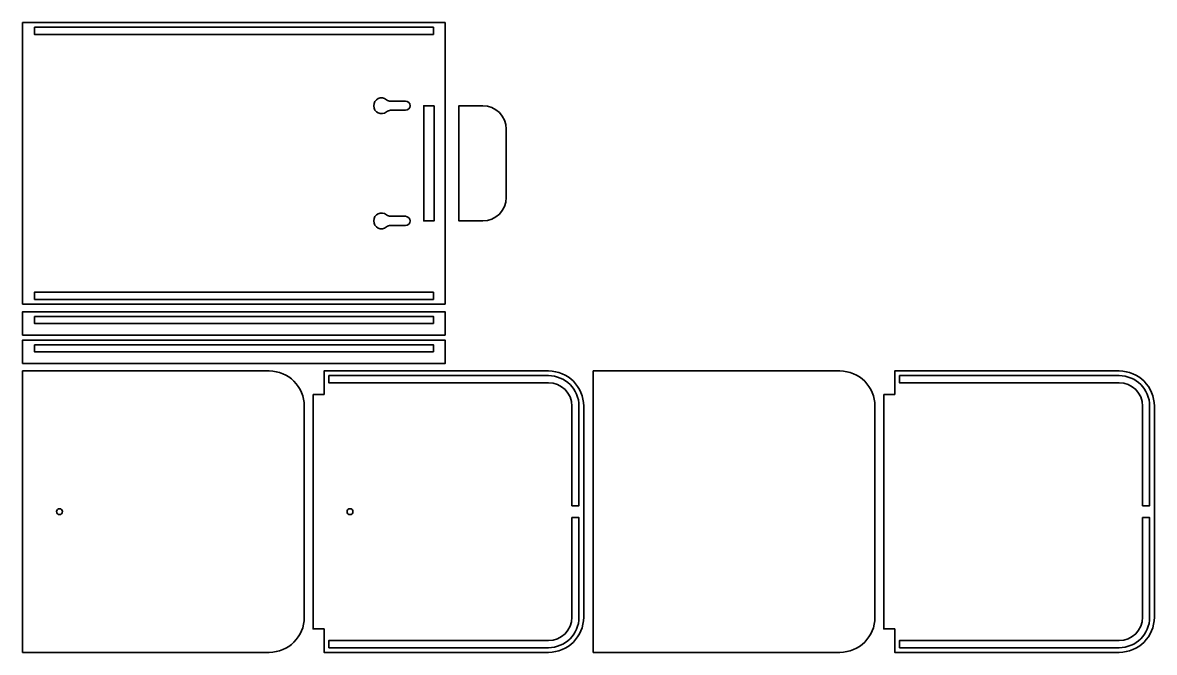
# Model space of a CAD drawing. Extents: x -868 to 868, y -496 to 471.
import ezdxf

# ---------------------------------------------------------------- set-up
doc = ezdxf.new("R2010")
doc.units = 0
doc.header["$MEASUREMENT"] = 0
doc.layers.add('Make2D', color=7, linetype='Continuous', lineweight=0)

msp = doc.modelspace()

# ---------------------------------------------------------------- linework, layer by layer
at = {"layer": 'Make2D', "color": 18, "lineweight": 35, "true_color": 0x000000}
for points in [[(-219.9, 65.3), (-219.9, 444.8), (-219.9, 471), (-867.9, 471), (-867.9, 444.8), (-867.9, 65.3), (-867.9, 39), (-219.9, 39)], [(-849.9, 463.8), (-849.9, 453), (-237.9, 453), (-237.9, 463.8)], [(-236.9, 343.4), (-252.7, 343.4), (-252.7, 166.6), (-236.9, 166.6)], [(-849.9, 46.2), (-849.9, 57), (-237.9, 57), (-237.9, 46.2)], [(-867.9, -8.7), (-867.9, 27.3), (-219.9, 27.3), (-219.9, -8.7)], [(-849.9, 20.1), (-849.9, 9.3), (-237.9, 9.3), (-237.9, 20.1)], [(-867.9, -52.3), (-867.9, -16.3), (-219.9, -16.3), (-219.9, -52.3)], [(-849.9, -23.5), (-849.9, -34.3), (-237.9, -34.3), (-237.9, -23.5)]]:
    msp.add_lwpolyline(points, close=True, dxfattribs=at)
for centre in [(-811.3, -279.7), (-365.8, -279.7)]:
    msp.add_circle(centre, 4.5, dxfattribs=at)
for points, knots in [([(-280.7, 336.4), (-276.8, 336.4), (-273.7, 339.6), (-273.7, 343.4), (-273.7, 347.3), (-276.8, 350.5), (-280.7, 350.5), (-288.3, 350.5), (-295.9, 350.5), (-303.5, 350.5), (-305.9, 350.5), (-307.8, 351.1), (-309.7, 352.7), (-317.5, 359.3), (-329.5, 353.7), (-329.5, 343.4), (-329.5, 333.2), (-317.5, 327.6), (-309.7, 334.2), (-307.8, 335.7), (-305.9, 336.4), (-303.5, 336.4), (-295.9, 336.4), (-288.3, 336.4), (-280.7, 336.4)], [0, 0, 0, 0, 1, 1, 1, 2, 2, 2, 3, 3, 3, 4, 4, 4, 5, 5, 5, 6, 6, 6, 7, 7, 7, 8, 8, 8, 8]), ([(-126.1, 202.6), (-126.1, 237.6), (-126.1, 272.5), (-126.1, 307.4), (-126.1, 327.3), (-142.2, 343.4), (-162.1, 343.4), (-174.4, 343.4), (-186.6, 343.4), (-198.8, 343.4), (-198.8, 284.5), (-198.8, 225.6), (-198.8, 166.6), (-186.6, 166.6), (-174.4, 166.6), (-162.1, 166.6), (-142.2, 166.6), (-126.1, 182.8), (-126.1, 202.6)], [0, 0, 0, 0, 1, 1, 1, 2, 2, 2, 3, 3, 3, 4, 4, 4, 5, 5, 5, 6, 6, 6, 6]), ([(-303.5, 173.7), (-305.9, 173.7), (-307.8, 174.3), (-309.7, 175.9), (-317.5, 182.5), (-329.5, 176.9), (-329.5, 166.6), (-329.5, 156.4), (-317.5, 150.8), (-309.7, 157.4), (-307.8, 158.9), (-305.9, 159.6), (-303.5, 159.6), (-295.9, 159.6), (-288.3, 159.6), (-280.7, 159.6), (-276.8, 159.6), (-273.7, 162.8), (-273.7, 166.6), (-273.7, 170.5), (-276.8, 173.7), (-280.7, 173.7), (-288.3, 173.7), (-295.9, 173.7), (-303.5, 173.7)], [0, 0, 0, 0, 1, 1, 1, 2, 2, 2, 3, 3, 3, 4, 4, 4, 5, 5, 5, 6, 6, 6, 7, 7, 7, 8, 8, 8, 8]), ([(-435.9, -117.7), (-435.9, -225.7), (-435.9, -333.7), (-435.9, -441.7), (-435.9, -471.6), (-460.1, -495.7), (-489.9, -495.7), (-615.9, -495.7), (-741.9, -495.7), (-867.9, -495.7), (-867.9, -351.7), (-867.9, -207.7), (-867.9, -63.7), (-741.9, -63.7), (-615.9, -63.7), (-489.9, -63.7), (-460.1, -63.7), (-435.9, -87.9), (-435.9, -117.7)], [0, 0, 0, 0, 1, 1, 1, 2, 2, 2, 3, 3, 3, 4, 4, 4, 5, 5, 5, 6, 6, 6, 6]), ([(-422.5, -99.7), (-422.5, -219.7), (-422.5, -339.7), (-422.5, -459.7), (-416.9, -459.7), (-411.2, -459.7), (-405.6, -459.7), (-405.6, -471.7), (-405.6, -483.7), (-405.6, -495.7), (-290.9, -495.7), (-176.1, -495.7), (-61.4, -495.7), (-31.6, -495.7), (-7.4, -471.6), (-7.4, -441.7), (-7.4, -333.7), (-7.4, -225.7), (-7.4, -117.7), (-7.4, -87.9), (-31.6, -63.7), (-61.4, -63.7), (-176.1, -63.7), (-290.9, -63.7), (-405.6, -63.7), (-405.6, -75.7), (-405.6, -87.7), (-405.6, -99.7), (-411.2, -99.7), (-416.9, -99.7), (-422.5, -99.7)], [0, 0, 0, 0, 1, 1, 1, 2, 2, 2, 3, 3, 3, 4, 4, 4, 5, 5, 5, 6, 6, 6, 7, 7, 7, 8, 8, 8, 9, 9, 9, 10, 10, 10, 10]), ([(439.4, -117.7), (439.4, -225.7), (439.4, -333.7), (439.4, -441.7), (439.4, -471.6), (415.3, -495.7), (385.4, -495.7), (259.4, -495.7), (133.4, -495.7), (7.4, -495.7), (7.4, -351.7), (7.4, -207.7), (7.4, -63.7), (133.4, -63.7), (259.4, -63.7), (385.4, -63.7), (415.3, -63.7), (439.4, -87.9), (439.4, -117.7)], [0, 0, 0, 0, 1, 1, 1, 2, 2, 2, 3, 3, 3, 4, 4, 4, 5, 5, 5, 6, 6, 6, 6]), ([(452.9, -99.7), (452.9, -219.7), (452.9, -339.7), (452.9, -459.7), (458.5, -459.7), (464.1, -459.7), (469.8, -459.7), (469.8, -471.7), (469.8, -483.7), (469.8, -495.7), (584.5, -495.7), (699.2, -495.7), (813.9, -495.7), (843.8, -495.7), (867.9, -471.6), (867.9, -441.7), (867.9, -333.7), (867.9, -225.7), (867.9, -117.7), (867.9, -87.9), (843.8, -63.7), (813.9, -63.7), (699.2, -63.7), (584.5, -63.7), (469.8, -63.7), (469.8, -75.7), (469.8, -87.7), (469.8, -99.7), (464.1, -99.7), (458.5, -99.7), (452.9, -99.7)], [0, 0, 0, 0, 1, 1, 1, 2, 2, 2, 3, 3, 3, 4, 4, 4, 5, 5, 5, 6, 6, 6, 7, 7, 7, 8, 8, 8, 9, 9, 9, 10, 10, 10, 10]), ([(-398.4, -70.9), (-398.4, -74.5), (-398.4, -78.1), (-398.4, -81.7), (-286.1, -81.7), (-173.7, -81.7), (-61.4, -81.7), (-41.5, -81.7), (-25.4, -97.8), (-25.4, -117.7), (-25.4, -168.7), (-25.4, -219.7), (-25.4, -270.7), (-21.8, -270.7), (-18.2, -270.7), (-14.6, -270.7), (-14.6, -219.7), (-14.6, -168.7), (-14.6, -117.7), (-14.6, -91.9), (-35.6, -70.9), (-61.4, -70.9), (-173.7, -70.9), (-286.1, -70.9), (-398.4, -70.9)], [0, 0, 0, 0, 1, 1, 1, 2, 2, 2, 3, 3, 3, 4, 4, 4, 5, 5, 5, 6, 6, 6, 7, 7, 7, 8, 8, 8, 8]), ([(477, -70.9), (477, -74.5), (477, -78.1), (477, -81.7), (589.3, -81.7), (701.6, -81.7), (813.9, -81.7), (833.8, -81.7), (849.9, -97.8), (849.9, -117.7), (849.9, -168.7), (849.9, -219.7), (849.9, -270.7), (853.5, -270.7), (857.1, -270.7), (860.7, -270.7), (860.7, -219.7), (860.7, -168.7), (860.7, -117.7), (860.7, -91.9), (839.8, -70.9), (813.9, -70.9), (701.6, -70.9), (589.3, -70.9), (477, -70.9)], [0, 0, 0, 0, 1, 1, 1, 2, 2, 2, 3, 3, 3, 4, 4, 4, 5, 5, 5, 6, 6, 6, 7, 7, 7, 8, 8, 8, 8]), ([(-398.4, -488.5), (-286.1, -488.5), (-173.7, -488.5), (-61.4, -488.5), (-35.6, -488.5), (-14.6, -467.6), (-14.6, -441.7), (-14.6, -390.7), (-14.6, -339.7), (-14.6, -288.7), (-18.2, -288.7), (-21.8, -288.7), (-25.4, -288.7), (-25.4, -339.7), (-25.4, -390.7), (-25.4, -441.7), (-25.4, -461.6), (-41.5, -477.7), (-61.4, -477.7), (-173.7, -477.7), (-286.1, -477.7), (-398.4, -477.7), (-398.4, -481.3), (-398.4, -484.9), (-398.4, -488.5)], [0, 0, 0, 0, 1, 1, 1, 2, 2, 2, 3, 3, 3, 4, 4, 4, 5, 5, 5, 6, 6, 6, 7, 7, 7, 8, 8, 8, 8]), ([(477, -488.5), (589.3, -488.5), (701.6, -488.5), (813.9, -488.5), (839.8, -488.5), (860.7, -467.6), (860.7, -441.7), (860.7, -390.7), (860.7, -339.7), (860.7, -288.7), (857.1, -288.7), (853.5, -288.7), (849.9, -288.7), (849.9, -339.7), (849.9, -390.7), (849.9, -441.7), (849.9, -461.6), (833.8, -477.7), (813.9, -477.7), (701.6, -477.7), (589.3, -477.7), (477, -477.7), (477, -481.3), (477, -484.9), (477, -488.5)], [0, 0, 0, 0, 1, 1, 1, 2, 2, 2, 3, 3, 3, 4, 4, 4, 5, 5, 5, 6, 6, 6, 7, 7, 7, 8, 8, 8, 8])]:
    msp.add_open_spline(points, degree=3, knots=knots, dxfattribs=at)

doc.saveas('drawing.dxf')
